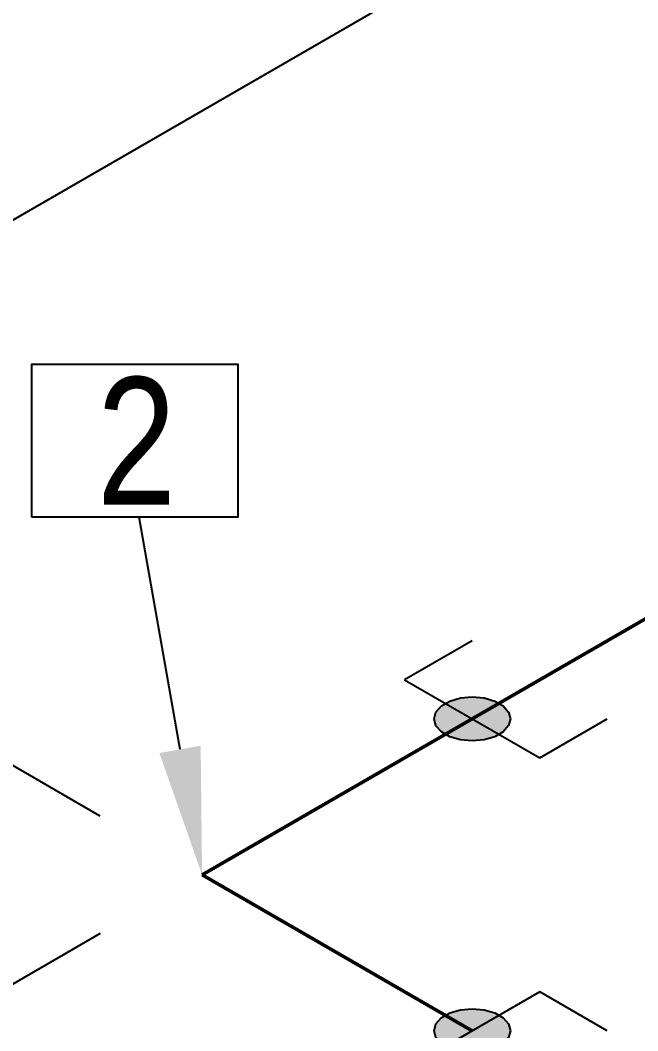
# Model space of a CAD drawing. Header units: millimetres. Extents: x 0 to 594, y 0 to 420.
# Drawn here: x 253.77 to 265.9, y 208.8 to 228.64 of the extents above; entities that cross this region are included whole.
import ezdxf
from ezdxf import colors
from ezdxf.entities.mleader import LeaderData, LeaderLine
from ezdxf.enums import TextEntityAlignment as Align
from ezdxf.math import Vec2, Vec3

# ---------------------------------------------------------------- set-up
doc = ezdxf.new("R2010")
doc.units = ezdxf.units.MM
doc.header["$LTSCALE"] = 0.25
for name, color, linetype in [('용접', 1, 'Continuous'), ('주석', 7, 'Continuous'), ('치수', 1, 'Continuous')]:
    doc.layers.add(name, color=color, linetype=linetype)
doc.layers.add('파이프 작은 보어', color=30, linetype='Continuous', lineweight=50)
doc.styles.add('AdskIsoAnnotation', font='arial.ttf', dxfattribs={"width": 0.8, "height": 1})
doc.styles.add('AdskIsoMetric', font='arial.ttf', dxfattribs={"width": 0.8, "height": 2.5})
doc.styles.add('AdskIsoMetric-30', font='arial.ttf', dxfattribs={"width": 0.8, "height": 2.5})
doc.styles.add('AdskIsoMetric30', font='arial.ttf', dxfattribs={"width": 0.8, "oblique": 30, "height": 2.5})
doc.styles.get("Standard").update_dxf_attribs({"font": 'arial.ttf'})
doc.dimstyles.new('AdskIsoMetric', dxfattribs={"dimtxt": 2.5, "dimasz": 2.5, "dimexe": 1, "dimexo": 2, "dimgap": 0.8, "dimtad": 1, "dimdec": 0, "dimrnd": 1, "dimzin": 0, "dimdsep": 46, "dimtxsty": 'AdskIsoMetric', "dimcen": 0, "dimclrt": 7, "dimadec": 0, "dimazin": 0, "dimtfac": 1, "dimtdec": 0, "dimtmove": 1, "dimatfit": 3, "dimfxl": 0, "dimfrac": 2, "dimtolj": 1, "dimtzin": 0, "dimarcsym": 0})

# ---------------------------------------------------------------- blocks, each defined once
blk = doc.blocks.new('*D63')
at = {"layer": 'Defpoints', "color": 0}
for p in [(257.345, 211.866), (285.408, 195.664), (272.418, 188.164)]:
    blk.add_point(p, dxfattribs=at)
at = {"layer": '치수', "color": 0, "lineweight": -2}
for p, q in [((255.345, 210.712), (243.355, 203.789)), ((246.52, 203.116), (270.253, 189.414)), ((283.408, 194.509), (271.418, 187.587))]:
    blk.add_line(p, q, dxfattribs=at)
at = {"layer": '치수', "color": 0}
for points in [[(246.728, 203.477), (246.311, 202.756), (244.355, 204.366)], [(270.461, 189.775), (270.044, 189.053), (272.418, 188.164)]]:
    blk.add_solid(points, dxfattribs=at)
at = {"layer": '치수', "color": 7, "insert": (260.873, 197.447), "char_height": 2.5, "attachment_point": 5, "rotation": 330, "style": 'AdskIsoMetric30'}
blk.add_mtext('\\A1;2789', dxfattribs=at)
blk = doc.blocks.new('*D64')
at = {"layer": 'Defpoints', "color": 0}
for p in [(301.073, 237.113), (244.355, 219.366), (257.345, 211.866)]:
    blk.add_point(p, dxfattribs=at)
at = {"layer": '치수', "color": 0, "lineweight": -2}
for p, q in [((285.918, 243.363), (246.52, 220.616)), ((255.345, 213.021), (243.355, 219.944))]:
    blk.add_line(p, q, dxfattribs=at)
at = {"layer": '치수', "color": 0}
for points in [[(285.71, 243.724), (286.126, 243.002), (288.083, 244.613)], [(246.311, 220.977), (246.728, 220.256), (244.355, 219.366)]]:
    blk.add_solid(points, dxfattribs=at)
at = {"layer": '치수', "color": 7, "insert": (263.974, 233.286), "char_height": 2.5, "attachment_point": 5, "rotation": 30, "style": 'AdskIsoMetric-30'}
blk.add_mtext('\\A1;12221', dxfattribs=at)
blk = doc.blocks.new('엘보우-5-Iso2DSkew90')
at = {"color": 0, "linetype": 'ByBlock', "lineweight": -2, "extrusion": (0, 0.816497, 0.57735)}
for p, q in [((5.303, 3.062), (0, 0)), ((0, 0), (5.303, -3.062)), ((0, 0), (0, 0))]:
    blk.add_line(p, q, dxfattribs=at)
blk = doc.blocks.new('SocketWeld-2-IsoLeft')
blk.add_hatch(color=256).paths.add_polyline_path([(0.0405, 0.017), (0.0406, 0.0168), (0.0407, 0.0166), (0.0409, 0.0165), (0.041, 0.0163), (0.0412, 0.0161), (0.0413, 0.016), (0.0415, 0.0158), (0.0416, 0.0157), (0.0418, 0.0155), (0.0419, 0.0153), (0.042, 0.0152), (0.0422, 0.015), (0.0423, 0.0148), (0.0425, 0.0147), (0.0426, 0.0145), (0.0428, 0.0143), (0.0429, 0.0142), (0.0431, 0.014), (0.0432, 0.0138), (0.0433, 0.0137), (0.0435, 0.0135), (0.0436, 0.0134), (0.0438, 0.0132), (0.0439, 0.013), (0.0441, 0.0129), (0.0442, 0.0127), (0.0444, 0.0125), (0.0445, 0.0124), (0.0447, 0.0122), (0.0448, 0.012), (0.0449, 0.0119), (0.0451, 0.0117), (0.0452, 0.0115), (0.0454, 0.0114), (0.0455, 0.0112), (0.0457, 0.0111), (0.0458, 0.0109), (0.046, 0.0107), (0.0461, 0.0106), (0.0462, 0.0104), (0.0464, 0.0102), (0.0465, 0.0101), (0.0467, 0.0099), (0.0468, 0.0097), (0.047, 0.0096), (0.0471, 0.0094), (0.0473, 0.0092), (0.0474, 0.0091), (0.0476, 0.0089), (0.0476, 0.0089), (0.0476, 0.0087), (0.0477, 0.0086), (0.0477, 0.0084), (0.0478, 0.0082), (0.0478, 0.008), (0.0479, 0.0078), (0.0479, 0.0076), (0.048, 0.0075), (0.048, 0.0073), (0.0481, 0.0071), (0.0481, 0.0069), (0.0482, 0.0067), (0.0482, 0.0066), (0.0483, 0.0064), (0.0483, 0.0062), (0.0484, 0.006), (0.0484, 0.0058), (0.0485, 0.0056), (0.0485, 0.0055), (0.0486, 0.0053), (0.0486, 0.0051), (0.0487, 0.0049), (0.0487, 0.0047), (0.0488, 0.0046), (0.0488, 0.0044), (0.0489, 0.0042), (0.0489, 0.004), (0.049, 0.0038), (0.049, 0.0036), (0.0491, 0.0035), (0.0491, 0.0033), (0.0492, 0.0031), (0.0492, 0.0029), (0.0493, 0.0027), (0.0493, 0.0025), (0.0494, 0.0024), (0.0494, 0.0022), (0.0495, 0.002), (0.0495, 0.0018), (0.0496, 0.0016), (0.0496, 0.0015), (0.0497, 0.0013), (0.0497, 0.0011), (0.0498, 0.0009), (0.0498, 0.0007), (0.0499, 0.0005), (0.0499, 0.0004), (0.05, 0.0002), (0.05, 0), (0.05, 0), (0.05, -0.0002), (0.0499, -0.0004), (0.0499, -0.0005), (0.0498, -0.0007), (0.0498, -0.0009), (0.0497, -0.0011), (0.0497, -0.0013), (0.0496, -0.0015), (0.0496, -0.0016), (0.0495, -0.0018), (0.0495, -0.002), (0.0494, -0.0022), (0.0494, -0.0024), (0.0493, -0.0025), (0.0493, -0.0027), (0.0492, -0.0029), (0.0492, -0.0031), (0.0491, -0.0033), (0.0491, -0.0035), (0.049, -0.0036), (0.049, -0.0038), (0.0489, -0.004), (0.0489, -0.0042), (0.0488, -0.0044), (0.0488, -0.0046), (0.0487, -0.0047), (0.0487, -0.0049), (0.0486, -0.0051), (0.0486, -0.0053), (0.0485, -0.0055), (0.0485, -0.0056), (0.0484, -0.0058), (0.0484, -0.006), (0.0483, -0.0062), (0.0483, -0.0064), (0.0482, -0.0066), (0.0482, -0.0067), (0.0481, -0.0069), (0.0481, -0.0071), (0.048, -0.0073), (0.048, -0.0075), (0.0479, -0.0076), (0.0479, -0.0078), (0.0478, -0.008), (0.0478, -0.0082), (0.0477, -0.0084), (0.0477, -0.0086), (0.0476, -0.0087), (0.0476, -0.0089), (0.0476, -0.0089), (0.0474, -0.0091), (0.0473, -0.0092), (0.0471, -0.0094), (0.047, -0.0096), (0.0468, -0.0097), (0.0467, -0.0099), (0.0465, -0.0101), (0.0464, -0.0102), (0.0462, -0.0104), (0.0461, -0.0106), (0.046, -0.0107), (0.0458, -0.0109), (0.0457, -0.0111), (0.0455, -0.0112), (0.0454, -0.0114), (0.0452, -0.0115), (0.0451, -0.0117), (0.0449, -0.0119), (0.0448, -0.012), (0.0447, -0.0122), (0.0445, -0.0124), (0.0444, -0.0125), (0.0442, -0.0127), (0.0441, -0.0129), (0.0439, -0.013), (0.0438, -0.0132), (0.0436, -0.0134), (0.0435, -0.0135), (0.0433, -0.0137), (0.0432, -0.0138), (0.0431, -0.014), (0.0429, -0.0142), (0.0428, -0.0143), (0.0426, -0.0145), (0.0425, -0.0147), (0.0423, -0.0148), (0.0422, -0.015), (0.042, -0.0152), (0.0419, -0.0153), (0.0418, -0.0155), (0.0416, -0.0157), (0.0415, -0.0158), (0.0413, -0.016), (0.0412, -0.0161), (0.041, -0.0163), (0.0409, -0.0165), (0.0407, -0.0166), (0.0406, -0.0168), (0.0405, -0.017), (0.0405, -0.017), (0.0402, -0.0171), (0.04, -0.0172), (0.0398, -0.0174), (0.0395, -0.0175), (0.0393, -0.0176), (0.0391, -0.0177), (0.0389, -0.0179), (0.0386, -0.018), (0.0384, -0.0181), (0.0382, -0.0183), (0.038, -0.0184), (0.0377, -0.0185), (0.0375, -0.0187), (0.0373, -0.0188), (0.0371, -0.0189), (0.0368, -0.0191), (0.0366, -0.0192), (0.0364, -0.0193), (0.0362, -0.0194), (0.0359, -0.0196), (0.0357, -0.0197), (0.0355, -0.0198), (0.0353, -0.02), (0.035, -0.0201), (0.0348, -0.0202), (0.0346, -0.0204), (0.0344, -0.0205), (0.0341, -0.0206), (0.0339, -0.0207), (0.0337, -0.0209), (0.0335, -0.021), (0.0332, -0.0211), (0.033, -0.0213), (0.0328, -0.0214), (0.0325, -0.0215), (0.0323, -0.0217), (0.0321, -0.0218), (0.0319, -0.0219), (0.0316, -0.0221), (0.0314, -0.0222), (0.0312, -0.0223), (0.031, -0.0224), (0.0307, -0.0226), (0.0305, -0.0227), (0.0303, -0.0228), (0.0301, -0.023), (0.0298, -0.0231), (0.0296, -0.0232), (0.0294, -0.0234), (0.0294, -0.0234), (0.0291, -0.0234), (0.0288, -0.0235), (0.0285, -0.0236), (0.0283, -0.0237), (0.028, -0.0238), (0.0277, -0.0239), (0.0274, -0.0239), (0.0271, -0.024), (0.0268, -0.0241), (0.0265, -0.0242), (0.0263, -0.0243), (0.026, -0.0244), (0.0257, -0.0244), (0.0254, -0.0245), (0.0251, -0.0246), (0.0248, -0.0247), (0.0246, -0.0248), (0.0243, -0.0249), (0.024, -0.0249), (0.0237, -0.025), (0.0234, -0.0251), (0.0231, -0.0252), (0.0228, -0.0253), (0.0226, -0.0254), (0.0223, -0.0254), (0.022, -0.0255), (0.0217, -0.0256), (0.0214, -0.0257), (0.0211, -0.0258), (0.0209, -0.0259), (0.0206, -0.0259), (0.0203, -0.026), (0.02, -0.0261), (0.0197, -0.0262), (0.0194, -0.0263), (0.0191, -0.0264), (0.0189, -0.0265), (0.0186, -0.0265), (0.0183, -0.0266), (0.018, -0.0267), (0.0177, -0.0268), (0.0174, -0.0269), (0.0172, -0.027), (0.0169, -0.027), (0.0166, -0.0271), (0.0163, -0.0272), (0.016, -0.0273), (0.0157, -0.0274), (0.0155, -0.0275), (0.0155, -0.0275), (0.0151, -0.0275), (0.0148, -0.0275), (0.0145, -0.0275), (0.0142, -0.0276), (0.0139, -0.0276), (0.0136, -0.0276), (0.0132, -0.0277), (0.0129, -0.0277), (0.0126, -0.0277), (0.0123, -0.0277), (0.012, -0.0278), (0.0117, -0.0278), (0.0114, -0.0278), (0.011, -0.0279), (0.0107, -0.0279), (0.0104, -0.0279), (0.0101, -0.0279), (0.0098, -0.028), (0.0095, -0.028), (0.0091, -0.028), (0.0088, -0.0281), (0.0085, -0.0281), (0.0082, -0.0281), (0.0079, -0.0281), (0.0076, -0.0282), (0.0073, -0.0282), (0.0069, -0.0282), (0.0066, -0.0283), (0.0063, -0.0283), (0.006, -0.0283), (0.0057, -0.0283), (0.0054, -0.0284), (0.005, -0.0284), (0.0047, -0.0284), (0.0044, -0.0285), (0.0041, -0.0285), (0.0038, -0.0285), (0.0035, -0.0286), (0.0032, -0.0286), (0.0028, -0.0286), (0.0025, -0.0286), (0.0022, -0.0287), (0.0019, -0.0287), (0.0016, -0.0287), (0.0013, -0.0288), (0.0009, -0.0288), (0.0006, -0.0288), (0.0003, -0.0288), (0, -0.0289), (0, -0.0289), (-0.0003, -0.0288), (-0.0006, -0.0288), (-0.0009, -0.0288), (-0.0013, -0.0288), (-0.0016, -0.0287), (-0.0019, -0.0287), (-0.0022, -0.0287), (-0.0025, -0.0286), (-0.0028, -0.0286), (-0.0032, -0.0286), (-0.0035, -0.0286), (-0.0038, -0.0285), (-0.0041, -0.0285), (-0.0044, -0.0285), (-0.0047, -0.0284), (-0.005, -0.0284), (-0.0054, -0.0284), (-0.0057, -0.0283), (-0.006, -0.0283), (-0.0063, -0.0283), (-0.0066, -0.0283), (-0.0069, -0.0282), (-0.0073, -0.0282), (-0.0076, -0.0282), (-0.0079, -0.0281), (-0.0082, -0.0281), (-0.0085, -0.0281), (-0.0088, -0.0281), (-0.0091, -0.028), (-0.0095, -0.028), (-0.0098, -0.028), (-0.0101, -0.0279), (-0.0104, -0.0279), (-0.0107, -0.0279), (-0.011, -0.0279), (-0.0114, -0.0278), (-0.0117, -0.0278), (-0.012, -0.0278), (-0.0123, -0.0277), (-0.0126, -0.0277), (-0.0129, -0.0277), (-0.0132, -0.0277), (-0.0136, -0.0276), (-0.0139, -0.0276), (-0.0142, -0.0276), (-0.0145, -0.0275), (-0.0148, -0.0275), (-0.0151, -0.0275), (-0.0155, -0.0275), (-0.0155, -0.0275), (-0.0157, -0.0274), (-0.016, -0.0273), (-0.0163, -0.0272), (-0.0166, -0.0271), (-0.0169, -0.027), (-0.0172, -0.027), (-0.0174, -0.0269), (-0.0177, -0.0268), (-0.018, -0.0267), (-0.0183, -0.0266), (-0.0186, -0.0265), (-0.0189, -0.0265), (-0.0191, -0.0264), (-0.0194, -0.0263), (-0.0197, -0.0262), (-0.02, -0.0261), (-0.0203, -0.026), (-0.0206, -0.0259), (-0.0209, -0.0259), (-0.0211, -0.0258), (-0.0214, -0.0257), (-0.0217, -0.0256), (-0.022, -0.0255), (-0.0223, -0.0254), (-0.0226, -0.0254), (-0.0228, -0.0253), (-0.0231, -0.0252), (-0.0234, -0.0251), (-0.0237, -0.025), (-0.024, -0.0249), (-0.0243, -0.0249), (-0.0246, -0.0248), (-0.0248, -0.0247), (-0.0251, -0.0246), (-0.0254, -0.0245), (-0.0257, -0.0244), (-0.026, -0.0244), (-0.0263, -0.0243), (-0.0265, -0.0242), (-0.0268, -0.0241), (-0.0271, -0.024), (-0.0274, -0.0239), (-0.0277, -0.0239), (-0.028, -0.0238), (-0.0283, -0.0237), (-0.0285, -0.0236), (-0.0288, -0.0235), (-0.0291, -0.0234), (-0.0294, -0.0234), (-0.0294, -0.0234), (-0.0296, -0.0232), (-0.0298, -0.0231), (-0.0301, -0.023), (-0.0303, -0.0228), (-0.0305, -0.0227), (-0.0307, -0.0226), (-0.031, -0.0224), (-0.0312, -0.0223), (-0.0314, -0.0222), (-0.0316, -0.0221), (-0.0319, -0.0219), (-0.0321, -0.0218), (-0.0323, -0.0217), (-0.0325, -0.0215), (-0.0328, -0.0214), (-0.033, -0.0213), (-0.0332, -0.0211), (-0.0335, -0.021), (-0.0337, -0.0209), (-0.0339, -0.0207), (-0.0341, -0.0206), (-0.0344, -0.0205), (-0.0346, -0.0204), (-0.0348, -0.0202), (-0.035, -0.0201), (-0.0353, -0.02), (-0.0355, -0.0198), (-0.0357, -0.0197), (-0.0359, -0.0196), (-0.0362, -0.0194), (-0.0364, -0.0193), (-0.0366, -0.0192), (-0.0368, -0.0191), (-0.0371, -0.0189), (-0.0373, -0.0188), (-0.0375, -0.0187), (-0.0377, -0.0185), (-0.038, -0.0184), (-0.0382, -0.0183), (-0.0384, -0.0181), (-0.0386, -0.018), (-0.0389, -0.0179), (-0.0391, -0.0177), (-0.0393, -0.0176), (-0.0395, -0.0175), (-0.0398, -0.0174), (-0.04, -0.0172), (-0.0402, -0.0171), (-0.0405, -0.017), (-0.0405, -0.017), (-0.0406, -0.0168), (-0.0407, -0.0166), (-0.0409, -0.0165), (-0.041, -0.0163), (-0.0412, -0.0161), (-0.0413, -0.016), (-0.0415, -0.0158), (-0.0416, -0.0157), (-0.0418, -0.0155), (-0.0419, -0.0153), (-0.042, -0.0152), (-0.0422, -0.015), (-0.0423, -0.0148), (-0.0425, -0.0147), (-0.0426, -0.0145), (-0.0428, -0.0143), (-0.0429, -0.0142), (-0.0431, -0.014), (-0.0432, -0.0138), (-0.0433, -0.0137), (-0.0435, -0.0135), (-0.0436, -0.0134), (-0.0438, -0.0132), (-0.0439, -0.013), (-0.0441, -0.0129), (-0.0442, -0.0127), (-0.0444, -0.0125), (-0.0445, -0.0124), (-0.0447, -0.0122), (-0.0448, -0.012), (-0.0449, -0.0119), (-0.0451, -0.0117), (-0.0452, -0.0115), (-0.0454, -0.0114), (-0.0455, -0.0112), (-0.0457, -0.0111), (-0.0458, -0.0109), (-0.046, -0.0107), (-0.0461, -0.0106), (-0.0462, -0.0104), (-0.0464, -0.0102), (-0.0465, -0.0101), (-0.0467, -0.0099), (-0.0468, -0.0097), (-0.047, -0.0096), (-0.0471, -0.0094), (-0.0473, -0.0092), (-0.0474, -0.0091), (-0.0476, -0.0089), (-0.0476, -0.0089), (-0.0476, -0.0087), (-0.0477, -0.0086), (-0.0477, -0.0084), (-0.0478, -0.0082), (-0.0478, -0.008), (-0.0479, -0.0078), (-0.0479, -0.0076), (-0.048, -0.0075), (-0.048, -0.0073), (-0.0481, -0.0071), (-0.0481, -0.0069), (-0.0482, -0.0067), (-0.0482, -0.0066), (-0.0483, -0.0064), (-0.0483, -0.0062), (-0.0484, -0.006), (-0.0484, -0.0058), (-0.0485, -0.0056), (-0.0485, -0.0055), (-0.0486, -0.0053), (-0.0486, -0.0051), (-0.0487, -0.0049), (-0.0487, -0.0047), (-0.0488, -0.0046), (-0.0488, -0.0044), (-0.0489, -0.0042), (-0.0489, -0.004), (-0.049, -0.0038), (-0.049, -0.0036), (-0.0491, -0.0035), (-0.0491, -0.0033), (-0.0492, -0.0031), (-0.0492, -0.0029), (-0.0493, -0.0027), (-0.0493, -0.0025), (-0.0494, -0.0024), (-0.0494, -0.0022), (-0.0495, -0.002), (-0.0495, -0.0018), (-0.0496, -0.0016), (-0.0496, -0.0015), (-0.0497, -0.0013), (-0.0497, -0.0011), (-0.0498, -0.0009), (-0.0498, -0.0007), (-0.0499, -0.0005), (-0.0499, -0.0004), (-0.05, -0.0002), (-0.05, 0), (-0.05, 0), (-0.05, 0.0002), (-0.0499, 0.0004), (-0.0499, 0.0005), (-0.0498, 0.0007), (-0.0498, 0.0009), (-0.0497, 0.0011), (-0.0497, 0.0013), (-0.0496, 0.0015), (-0.0496, 0.0016), (-0.0495, 0.0018), (-0.0495, 0.002), (-0.0494, 0.0022), (-0.0494, 0.0024), (-0.0493, 0.0025), (-0.0493, 0.0027), (-0.0492, 0.0029), (-0.0492, 0.0031), (-0.0491, 0.0033), (-0.0491, 0.0035), (-0.049, 0.0036), (-0.049, 0.0038), (-0.0489, 0.004), (-0.0489, 0.0042), (-0.0488, 0.0044), (-0.0488, 0.0046), (-0.0487, 0.0047), (-0.0487, 0.0049), (-0.0486, 0.0051), (-0.0486, 0.0053), (-0.0485, 0.0055), (-0.0485, 0.0056), (-0.0484, 0.0058), (-0.0484, 0.006), (-0.0483, 0.0062), (-0.0483, 0.0064), (-0.0482, 0.0066), (-0.0482, 0.0067), (-0.0481, 0.0069), (-0.0481, 0.0071), (-0.048, 0.0073), (-0.048, 0.0075), (-0.0479, 0.0076), (-0.0479, 0.0078), (-0.0478, 0.008), (-0.0478, 0.0082), (-0.0477, 0.0084), (-0.0477, 0.0086), (-0.0476, 0.0087), (-0.0476, 0.0089), (-0.0476, 0.0089), (-0.0474, 0.0091), (-0.0473, 0.0092), (-0.0471, 0.0094), (-0.047, 0.0096), (-0.0468, 0.0097), (-0.0467, 0.0099), (-0.0465, 0.0101), (-0.0464, 0.0102), (-0.0462, 0.0104), (-0.0461, 0.0106), (-0.046, 0.0107), (-0.0458, 0.0109), (-0.0457, 0.0111), (-0.0455, 0.0112), (-0.0454, 0.0114), (-0.0452, 0.0115), (-0.0451, 0.0117), (-0.0449, 0.0119), (-0.0448, 0.012), (-0.0447, 0.0122), (-0.0445, 0.0124), (-0.0444, 0.0125), (-0.0442, 0.0127), (-0.0441, 0.0129), (-0.0439, 0.013), (-0.0438, 0.0132), (-0.0436, 0.0134), (-0.0435, 0.0135), (-0.0433, 0.0137), (-0.0432, 0.0138), (-0.0431, 0.014), (-0.0429, 0.0142), (-0.0428, 0.0143), (-0.0426, 0.0145), (-0.0425, 0.0147), (-0.0423, 0.0148), (-0.0422, 0.015), (-0.042, 0.0152), (-0.0419, 0.0153), (-0.0418, 0.0155), (-0.0416, 0.0157), (-0.0415, 0.0158), (-0.0413, 0.016), (-0.0412, 0.0161), (-0.041, 0.0163), (-0.0409, 0.0165), (-0.0407, 0.0166), (-0.0406, 0.0168), (-0.0405, 0.017), (-0.0405, 0.017), (-0.0402, 0.0171), (-0.04, 0.0172), (-0.0398, 0.0174), (-0.0395, 0.0175), (-0.0393, 0.0176), (-0.0391, 0.0177), (-0.0389, 0.0179), (-0.0386, 0.018), (-0.0384, 0.0181), (-0.0382, 0.0183), (-0.038, 0.0184), (-0.0377, 0.0185), (-0.0375, 0.0187), (-0.0373, 0.0188), (-0.0371, 0.0189), (-0.0368, 0.0191), (-0.0366, 0.0192), (-0.0364, 0.0193), (-0.0362, 0.0194), (-0.0359, 0.0196), (-0.0357, 0.0197), (-0.0355, 0.0198), (-0.0353, 0.02), (-0.035, 0.0201), (-0.0348, 0.0202), (-0.0346, 0.0204), (-0.0344, 0.0205), (-0.0341, 0.0206), (-0.0339, 0.0207), (-0.0337, 0.0209), (-0.0335, 0.021), (-0.0332, 0.0211), (-0.033, 0.0213), (-0.0328, 0.0214), (-0.0325, 0.0215), (-0.0323, 0.0217), (-0.0321, 0.0218), (-0.0319, 0.0219), (-0.0316, 0.0221), (-0.0314, 0.0222), (-0.0312, 0.0223), (-0.031, 0.0224), (-0.0307, 0.0226), (-0.0305, 0.0227), (-0.0303, 0.0228), (-0.0301, 0.023), (-0.0298, 0.0231), (-0.0296, 0.0232), (-0.0294, 0.0234), (-0.0294, 0.0234), (-0.0291, 0.0234), (-0.0288, 0.0235), (-0.0285, 0.0236), (-0.0283, 0.0237), (-0.028, 0.0238), (-0.0277, 0.0239), (-0.0274, 0.0239), (-0.0271, 0.024), (-0.0268, 0.0241), (-0.0265, 0.0242), (-0.0263, 0.0243), (-0.026, 0.0244), (-0.0257, 0.0244), (-0.0254, 0.0245), (-0.0251, 0.0246), (-0.0248, 0.0247), (-0.0246, 0.0248), (-0.0243, 0.0249), (-0.024, 0.0249), (-0.0237, 0.025), (-0.0234, 0.0251), (-0.0231, 0.0252), (-0.0228, 0.0253), (-0.0226, 0.0254), (-0.0223, 0.0254), (-0.022, 0.0255), (-0.0217, 0.0256), (-0.0214, 0.0257), (-0.0211, 0.0258), (-0.0209, 0.0259), (-0.0206, 0.0259), (-0.0203, 0.026), (-0.02, 0.0261), (-0.0197, 0.0262), (-0.0194, 0.0263), (-0.0191, 0.0264), (-0.0189, 0.0265), (-0.0186, 0.0265), (-0.0183, 0.0266), (-0.018, 0.0267), (-0.0177, 0.0268), (-0.0174, 0.0269), (-0.0172, 0.027), (-0.0169, 0.027), (-0.0166, 0.0271), (-0.0163, 0.0272), (-0.016, 0.0273), (-0.0157, 0.0274), (-0.0155, 0.0275), (-0.0155, 0.0275), (-0.0151, 0.0275), (-0.0148, 0.0275), (-0.0145, 0.0275), (-0.0142, 0.0276), (-0.0139, 0.0276), (-0.0136, 0.0276), (-0.0132, 0.0277), (-0.0129, 0.0277), (-0.0126, 0.0277), (-0.0123, 0.0277), (-0.012, 0.0278), (-0.0117, 0.0278), (-0.0114, 0.0278), (-0.011, 0.0279), (-0.0107, 0.0279), (-0.0104, 0.0279), (-0.0101, 0.0279), (-0.0098, 0.028), (-0.0095, 0.028), (-0.0091, 0.028), (-0.0088, 0.0281), (-0.0085, 0.0281), (-0.0082, 0.0281), (-0.0079, 0.0281), (-0.0076, 0.0282), (-0.0073, 0.0282), (-0.0069, 0.0282), (-0.0066, 0.0283), (-0.0063, 0.0283), (-0.006, 0.0283), (-0.0057, 0.0283), (-0.0054, 0.0284), (-0.005, 0.0284), (-0.0047, 0.0284), (-0.0044, 0.0285), (-0.0041, 0.0285), (-0.0038, 0.0285), (-0.0035, 0.0286), (-0.0032, 0.0286), (-0.0028, 0.0286), (-0.0025, 0.0286), (-0.0022, 0.0287), (-0.0019, 0.0287), (-0.0016, 0.0287), (-0.0013, 0.0288), (-0.0009, 0.0288), (-0.0006, 0.0288), (-0.0003, 0.0288), (0, 0.0289), (0, 0.0289), (0.0003, 0.0288), (0.0006, 0.0288), (0.0009, 0.0288), (0.0013, 0.0288), (0.0016, 0.0287), (0.0019, 0.0287), (0.0022, 0.0287), (0.0025, 0.0286), (0.0028, 0.0286), (0.0032, 0.0286), (0.0035, 0.0286), (0.0038, 0.0285), (0.0041, 0.0285), (0.0044, 0.0285), (0.0047, 0.0284), (0.005, 0.0284), (0.0054, 0.0284), (0.0057, 0.0283), (0.006, 0.0283), (0.0063, 0.0283), (0.0066, 0.0283), (0.0069, 0.0282), (0.0073, 0.0282), (0.0076, 0.0282), (0.0079, 0.0281), (0.0082, 0.0281), (0.0085, 0.0281), (0.0088, 0.0281), (0.0091, 0.028), (0.0095, 0.028), (0.0098, 0.028), (0.0101, 0.0279), (0.0104, 0.0279), (0.0107, 0.0279), (0.011, 0.0279), (0.0114, 0.0278), (0.0117, 0.0278), (0.012, 0.0278), (0.0123, 0.0277), (0.0126, 0.0277), (0.0129, 0.0277), (0.0132, 0.0277), (0.0136, 0.0276), (0.0139, 0.0276), (0.0142, 0.0276), (0.0145, 0.0275), (0.0148, 0.0275), (0.0151, 0.0275), (0.0155, 0.0275), (0.0155, 0.0275), (0.0157, 0.0274), (0.016, 0.0273), (0.0163, 0.0272), (0.0166, 0.0271), (0.0169, 0.027), (0.0172, 0.027), (0.0174, 0.0269), (0.0177, 0.0268), (0.018, 0.0267), (0.0183, 0.0266), (0.0186, 0.0265), (0.0189, 0.0265), (0.0191, 0.0264), (0.0194, 0.0263), (0.0197, 0.0262), (0.02, 0.0261), (0.0203, 0.026), (0.0206, 0.0259), (0.0209, 0.0259), (0.0211, 0.0258), (0.0214, 0.0257), (0.0217, 0.0256), (0.022, 0.0255), (0.0223, 0.0254), (0.0226, 0.0254), (0.0228, 0.0253), (0.0231, 0.0252), (0.0234, 0.0251), (0.0237, 0.025), (0.024, 0.0249), (0.0243, 0.0249), (0.0246, 0.0248), (0.0248, 0.0247), (0.0251, 0.0246), (0.0254, 0.0245), (0.0257, 0.0244), (0.026, 0.0244), (0.0263, 0.0243), (0.0265, 0.0242), (0.0268, 0.0241), (0.0271, 0.024), (0.0274, 0.0239), (0.0277, 0.0239), (0.028, 0.0238), (0.0283, 0.0237), (0.0285, 0.0236), (0.0288, 0.0235), (0.0291, 0.0234), (0.0294, 0.0234), (0.0294, 0.0234), (0.0296, 0.0232), (0.0298, 0.0231), (0.0301, 0.023), (0.0303, 0.0228), (0.0305, 0.0227), (0.0307, 0.0226), (0.031, 0.0224), (0.0312, 0.0223), (0.0314, 0.0222), (0.0316, 0.0221), (0.0319, 0.0219), (0.0321, 0.0218), (0.0323, 0.0217), (0.0325, 0.0215), (0.0328, 0.0214), (0.033, 0.0213), (0.0332, 0.0211), (0.0335, 0.021), (0.0337, 0.0209), (0.0339, 0.0207), (0.0341, 0.0206), (0.0344, 0.0205), (0.0346, 0.0204), (0.0348, 0.0202), (0.035, 0.0201), (0.0353, 0.02), (0.0355, 0.0198), (0.0357, 0.0197), (0.0359, 0.0196), (0.0362, 0.0194), (0.0364, 0.0193), (0.0366, 0.0192), (0.0368, 0.0191), (0.0371, 0.0189), (0.0373, 0.0188), (0.0375, 0.0187), (0.0377, 0.0185), (0.038, 0.0184), (0.0382, 0.0183), (0.0384, 0.0181), (0.0386, 0.018), (0.0389, 0.0179), (0.0391, 0.0177), (0.0393, 0.0176), (0.0395, 0.0175), (0.0398, 0.0174), (0.04, 0.0172), (0.0402, 0.0171)], flags=0)
at = {"color": 0, "linetype": 'ByBlock', "lineweight": -2, "extrusion": (0, -0.816497, -0.57735)}
for p, q in [((0.0884, 0.051), (0, 0.1021)), ((-0.0884, -0.051), (0.0884, 0.051)), ((-0.0294, 0.0234), (-0.0155, 0.0275)), ((-0.0155, 0.0275), (0, 0.0289)), ((0, 0.0289), (0.0155, 0.0275)), ((0.0155, 0.0275), (0.0294, 0.0234)), ((-0.0476, 0.0089), (-0.0405, 0.017)), ((-0.0405, 0.017), (-0.0294, 0.0234)), ((0.0294, 0.0234), (0.0405, 0.017)), ((0.0405, 0.017), (0.0476, 0.0089)), ((-0.1768, 0), (-0.0884, -0.051)), ((-0.05, 0), (-0.0476, 0.0089)), ((-0.0476, -0.0089), (-0.05, 0)), ((0.0476, 0.0089), (0.05, 0)), ((-0.0405, -0.017), (-0.0476, -0.0089)), ((0.0476, -0.0089), (0.0405, -0.017)), ((0.05, 0), (0.0476, -0.0089)), ((-0.0294, -0.0234), (-0.0405, -0.017)), ((-0.0155, -0.0275), (-0.0294, -0.0234)), ((0.0294, -0.0234), (0.0155, -0.0275)), ((0.0405, -0.017), (0.0294, -0.0234)), ((0, -0.0289), (-0.0155, -0.0275)), ((0.0155, -0.0275), (0, -0.0289))]:
    blk.add_line(p, q, dxfattribs=at)
blk = doc.blocks.new('SocketWeld-1-IsoRight')
blk.add_hatch(color=256).paths.add_polyline_path([(0.0055, 0.0371), (0.0057, 0.0369), (0.006, 0.0367), (0.0062, 0.0365), (0.0064, 0.0363), (0.0066, 0.0361), (0.0068, 0.0359), (0.007, 0.0357), (0.0072, 0.0355), (0.0075, 0.0353), (0.0077, 0.0351), (0.0079, 0.0349), (0.0081, 0.0347), (0.0083, 0.0345), (0.0085, 0.0343), (0.0088, 0.0341), (0.009, 0.0339), (0.0092, 0.0337), (0.0094, 0.0334), (0.0096, 0.0332), (0.0098, 0.033), (0.01, 0.0328), (0.0103, 0.0326), (0.0105, 0.0324), (0.0107, 0.0322), (0.0109, 0.032), (0.0111, 0.0318), (0.0113, 0.0316), (0.0115, 0.0314), (0.0118, 0.0312), (0.012, 0.031), (0.0122, 0.0308), (0.0124, 0.0306), (0.0126, 0.0304), (0.0128, 0.0302), (0.013, 0.03), (0.0133, 0.0298), (0.0135, 0.0296), (0.0137, 0.0294), (0.0139, 0.0292), (0.0141, 0.0289), (0.0143, 0.0287), (0.0145, 0.0285), (0.0148, 0.0283), (0.015, 0.0281), (0.0152, 0.0279), (0.0154, 0.0277), (0.0156, 0.0275), (0.0158, 0.0273), (0.0161, 0.0271), (0.0161, 0.0271), (0.0162, 0.0268), (0.0164, 0.0266), (0.0166, 0.0263), (0.0168, 0.0261), (0.017, 0.0258), (0.0171, 0.0256), (0.0173, 0.0253), (0.0175, 0.025), (0.0177, 0.0248), (0.0179, 0.0245), (0.0181, 0.0243), (0.0182, 0.024), (0.0184, 0.0237), (0.0186, 0.0235), (0.0188, 0.0232), (0.019, 0.023), (0.0192, 0.0227), (0.0193, 0.0225), (0.0195, 0.0222), (0.0197, 0.0219), (0.0199, 0.0217), (0.0201, 0.0214), (0.0203, 0.0212), (0.0204, 0.0209), (0.0206, 0.0206), (0.0208, 0.0204), (0.021, 0.0201), (0.0212, 0.0199), (0.0213, 0.0196), (0.0215, 0.0193), (0.0217, 0.0191), (0.0219, 0.0188), (0.0221, 0.0186), (0.0223, 0.0183), (0.0224, 0.0181), (0.0226, 0.0178), (0.0228, 0.0175), (0.023, 0.0173), (0.0232, 0.017), (0.0234, 0.0168), (0.0235, 0.0165), (0.0237, 0.0162), (0.0239, 0.016), (0.0241, 0.0157), (0.0243, 0.0155), (0.0245, 0.0152), (0.0246, 0.015), (0.0248, 0.0147), (0.025, 0.0144), (0.025, 0.0144), (0.0251, 0.0141), (0.0253, 0.0139), (0.0254, 0.0136), (0.0255, 0.0133), (0.0257, 0.013), (0.0258, 0.0127), (0.0259, 0.0124), (0.0261, 0.0121), (0.0262, 0.0118), (0.0263, 0.0116), (0.0265, 0.0113), (0.0266, 0.011), (0.0267, 0.0107), (0.0269, 0.0104), (0.027, 0.0101), (0.0271, 0.0098), (0.0273, 0.0095), (0.0274, 0.0093), (0.0275, 0.009), (0.0277, 0.0087), (0.0278, 0.0084), (0.0279, 0.0081), (0.0281, 0.0078), (0.0282, 0.0075), (0.0283, 0.0072), (0.0284, 0.007), (0.0286, 0.0067), (0.0287, 0.0064), (0.0288, 0.0061), (0.029, 0.0058), (0.0291, 0.0055), (0.0292, 0.0052), (0.0294, 0.0049), (0.0295, 0.0047), (0.0296, 0.0044), (0.0298, 0.0041), (0.0299, 0.0038), (0.03, 0.0035), (0.0302, 0.0032), (0.0303, 0.0029), (0.0304, 0.0026), (0.0306, 0.0024), (0.0307, 0.0021), (0.0308, 0.0018), (0.031, 0.0015), (0.0311, 0.0012), (0.0312, 0.0009), (0.0314, 0.0006), (0.0315, 0.0003), (0.0315, 0.0003), (0.0316, 0.0001), (0.0316, -0.0002), (0.0317, -0.0005), (0.0318, -0.0008), (0.0319, -0.0011), (0.0319, -0.0014), (0.032, -0.0017), (0.0321, -0.002), (0.0321, -0.0022), (0.0322, -0.0025), (0.0323, -0.0028), (0.0323, -0.0031), (0.0324, -0.0034), (0.0325, -0.0037), (0.0325, -0.004), (0.0326, -0.0043), (0.0327, -0.0046), (0.0328, -0.0048), (0.0328, -0.0051), (0.0329, -0.0054), (0.033, -0.0057), (0.033, -0.006), (0.0331, -0.0063), (0.0332, -0.0066), (0.0332, -0.0069), (0.0333, -0.0071), (0.0334, -0.0074), (0.0335, -0.0077), (0.0335, -0.008), (0.0336, -0.0083), (0.0337, -0.0086), (0.0337, -0.0089), (0.0338, -0.0092), (0.0339, -0.0095), (0.0339, -0.0097), (0.034, -0.01), (0.0341, -0.0103), (0.0342, -0.0106), (0.0342, -0.0109), (0.0343, -0.0112), (0.0344, -0.0115), (0.0344, -0.0118), (0.0345, -0.012), (0.0346, -0.0123), (0.0346, -0.0126), (0.0347, -0.0129), (0.0348, -0.0132), (0.0349, -0.0135), (0.0349, -0.0138), (0.0349, -0.0138), (0.0349, -0.014), (0.0349, -0.0143), (0.0349, -0.0146), (0.0349, -0.0148), (0.0349, -0.0151), (0.0349, -0.0153), (0.0349, -0.0156), (0.0349, -0.0159), (0.0349, -0.0161), (0.0349, -0.0164), (0.0349, -0.0166), (0.0349, -0.0169), (0.0349, -0.0172), (0.0349, -0.0174), (0.0349, -0.0177), (0.0349, -0.0179), (0.0349, -0.0182), (0.0349, -0.0185), (0.0349, -0.0187), (0.0349, -0.019), (0.0349, -0.0192), (0.0349, -0.0195), (0.0349, -0.0198), (0.0349, -0.02), (0.0349, -0.0203), (0.0349, -0.0206), (0.0349, -0.0208), (0.0349, -0.0211), (0.0349, -0.0213), (0.0349, -0.0216), (0.0349, -0.0219), (0.0349, -0.0221), (0.0349, -0.0224), (0.0349, -0.0226), (0.0349, -0.0229), (0.0349, -0.0232), (0.0349, -0.0234), (0.0349, -0.0237), (0.0349, -0.0239), (0.0349, -0.0242), (0.0349, -0.0245), (0.0349, -0.0247), (0.0349, -0.025), (0.0349, -0.0252), (0.0349, -0.0255), (0.0349, -0.0258), (0.0349, -0.026), (0.0349, -0.0263), (0.0349, -0.0265), (0.0349, -0.0265), (0.0349, -0.0268), (0.0348, -0.027), (0.0347, -0.0272), (0.0346, -0.0274), (0.0346, -0.0276), (0.0345, -0.0278), (0.0344, -0.028), (0.0344, -0.0282), (0.0343, -0.0284), (0.0342, -0.0286), (0.0342, -0.0288), (0.0341, -0.029), (0.034, -0.0292), (0.0339, -0.0295), (0.0339, -0.0297), (0.0338, -0.0299), (0.0337, -0.0301), (0.0337, -0.0303), (0.0336, -0.0305), (0.0335, -0.0307), (0.0335, -0.0309), (0.0334, -0.0311), (0.0333, -0.0313), (0.0332, -0.0315), (0.0332, -0.0317), (0.0331, -0.0319), (0.033, -0.0322), (0.033, -0.0324), (0.0329, -0.0326), (0.0328, -0.0328), (0.0328, -0.033), (0.0327, -0.0332), (0.0326, -0.0334), (0.0325, -0.0336), (0.0325, -0.0338), (0.0324, -0.034), (0.0323, -0.0342), (0.0323, -0.0344), (0.0322, -0.0346), (0.0321, -0.0349), (0.0321, -0.0351), (0.032, -0.0353), (0.0319, -0.0355), (0.0319, -0.0357), (0.0318, -0.0359), (0.0317, -0.0361), (0.0316, -0.0363), (0.0316, -0.0365), (0.0315, -0.0367), (0.0315, -0.0367), (0.0314, -0.0369), (0.0312, -0.037), (0.0311, -0.0371), (0.031, -0.0373), (0.0308, -0.0374), (0.0307, -0.0375), (0.0306, -0.0377), (0.0304, -0.0378), (0.0303, -0.0379), (0.0302, -0.0381), (0.03, -0.0382), (0.0299, -0.0383), (0.0298, -0.0385), (0.0296, -0.0386), (0.0295, -0.0387), (0.0294, -0.0389), (0.0292, -0.039), (0.0291, -0.0391), (0.029, -0.0393), (0.0288, -0.0394), (0.0287, -0.0395), (0.0286, -0.0397), (0.0284, -0.0398), (0.0283, -0.0399), (0.0282, -0.0401), (0.0281, -0.0402), (0.0279, -0.0403), (0.0278, -0.0405), (0.0277, -0.0406), (0.0275, -0.0408), (0.0274, -0.0409), (0.0273, -0.041), (0.0271, -0.0412), (0.027, -0.0413), (0.0269, -0.0414), (0.0267, -0.0416), (0.0266, -0.0417), (0.0265, -0.0418), (0.0263, -0.042), (0.0262, -0.0421), (0.0261, -0.0422), (0.0259, -0.0424), (0.0258, -0.0425), (0.0257, -0.0426), (0.0255, -0.0428), (0.0254, -0.0429), (0.0253, -0.043), (0.0251, -0.0432), (0.025, -0.0433), (0.025, -0.0433), (0.0248, -0.0433), (0.0246, -0.0434), (0.0245, -0.0434), (0.0243, -0.0435), (0.0241, -0.0435), (0.0239, -0.0436), (0.0237, -0.0436), (0.0235, -0.0437), (0.0234, -0.0437), (0.0232, -0.0438), (0.023, -0.0438), (0.0228, -0.0439), (0.0226, -0.0439), (0.0224, -0.044), (0.0223, -0.044), (0.0221, -0.0441), (0.0219, -0.0441), (0.0217, -0.0442), (0.0215, -0.0442), (0.0213, -0.0443), (0.0212, -0.0443), (0.021, -0.0444), (0.0208, -0.0444), (0.0206, -0.0444), (0.0204, -0.0445), (0.0203, -0.0445), (0.0201, -0.0446), (0.0199, -0.0446), (0.0197, -0.0447), (0.0195, -0.0447), (0.0193, -0.0448), (0.0192, -0.0448), (0.019, -0.0449), (0.0188, -0.0449), (0.0186, -0.045), (0.0184, -0.045), (0.0182, -0.0451), (0.0181, -0.0451), (0.0179, -0.0452), (0.0177, -0.0452), (0.0175, -0.0453), (0.0173, -0.0453), (0.0171, -0.0454), (0.017, -0.0454), (0.0168, -0.0455), (0.0166, -0.0455), (0.0164, -0.0455), (0.0162, -0.0456), (0.0161, -0.0456), (0.0161, -0.0456), (0.0158, -0.0456), (0.0156, -0.0456), (0.0154, -0.0455), (0.0152, -0.0455), (0.015, -0.0454), (0.0148, -0.0454), (0.0145, -0.0453), (0.0143, -0.0453), (0.0141, -0.0453), (0.0139, -0.0452), (0.0137, -0.0452), (0.0135, -0.0451), (0.0133, -0.0451), (0.013, -0.045), (0.0128, -0.045), (0.0126, -0.0449), (0.0124, -0.0449), (0.0122, -0.0449), (0.012, -0.0448), (0.0118, -0.0448), (0.0115, -0.0447), (0.0113, -0.0447), (0.0111, -0.0446), (0.0109, -0.0446), (0.0107, -0.0446), (0.0105, -0.0445), (0.0103, -0.0445), (0.01, -0.0444), (0.0098, -0.0444), (0.0096, -0.0443), (0.0094, -0.0443), (0.0092, -0.0443), (0.009, -0.0442), (0.0088, -0.0442), (0.0085, -0.0441), (0.0083, -0.0441), (0.0081, -0.044), (0.0079, -0.044), (0.0077, -0.0439), (0.0075, -0.0439), (0.0072, -0.0439), (0.007, -0.0438), (0.0068, -0.0438), (0.0066, -0.0437), (0.0064, -0.0437), (0.0062, -0.0436), (0.006, -0.0436), (0.0057, -0.0436), (0.0055, -0.0435), (0.0055, -0.0435), (0.0053, -0.0434), (0.0051, -0.0433), (0.0049, -0.0431), (0.0046, -0.043), (0.0044, -0.0429), (0.0042, -0.0427), (0.004, -0.0426), (0.0037, -0.0425), (0.0035, -0.0423), (0.0033, -0.0422), (0.003, -0.0421), (0.0028, -0.042), (0.0026, -0.0418), (0.0024, -0.0417), (0.0021, -0.0416), (0.0019, -0.0414), (0.0017, -0.0413), (0.0015, -0.0412), (0.0012, -0.041), (0.001, -0.0409), (0.0008, -0.0408), (0.0006, -0.0406), (0.0003, -0.0405), (0.0001, -0.0404), (-0.0001, -0.0403), (-0.0003, -0.0401), (-0.0006, -0.04), (-0.0008, -0.0399), (-0.001, -0.0397), (-0.0012, -0.0396), (-0.0015, -0.0395), (-0.0017, -0.0393), (-0.0019, -0.0392), (-0.0021, -0.0391), (-0.0024, -0.039), (-0.0026, -0.0388), (-0.0028, -0.0387), (-0.003, -0.0386), (-0.0033, -0.0384), (-0.0035, -0.0383), (-0.0037, -0.0382), (-0.004, -0.038), (-0.0042, -0.0379), (-0.0044, -0.0378), (-0.0046, -0.0377), (-0.0049, -0.0375), (-0.0051, -0.0374), (-0.0053, -0.0373), (-0.0055, -0.0371), (-0.0055, -0.0371), (-0.0057, -0.0369), (-0.006, -0.0367), (-0.0062, -0.0365), (-0.0064, -0.0363), (-0.0066, -0.0361), (-0.0068, -0.0359), (-0.007, -0.0357), (-0.0072, -0.0355), (-0.0075, -0.0353), (-0.0077, -0.0351), (-0.0079, -0.0349), (-0.0081, -0.0347), (-0.0083, -0.0345), (-0.0085, -0.0343), (-0.0088, -0.0341), (-0.009, -0.0339), (-0.0092, -0.0337), (-0.0094, -0.0334), (-0.0096, -0.0332), (-0.0098, -0.033), (-0.01, -0.0328), (-0.0103, -0.0326), (-0.0105, -0.0324), (-0.0107, -0.0322), (-0.0109, -0.032), (-0.0111, -0.0318), (-0.0113, -0.0316), (-0.0115, -0.0314), (-0.0118, -0.0312), (-0.012, -0.031), (-0.0122, -0.0308), (-0.0124, -0.0306), (-0.0126, -0.0304), (-0.0128, -0.0302), (-0.013, -0.03), (-0.0133, -0.0298), (-0.0135, -0.0296), (-0.0137, -0.0294), (-0.0139, -0.0292), (-0.0141, -0.0289), (-0.0143, -0.0287), (-0.0145, -0.0285), (-0.0148, -0.0283), (-0.015, -0.0281), (-0.0152, -0.0279), (-0.0154, -0.0277), (-0.0156, -0.0275), (-0.0158, -0.0273), (-0.0161, -0.0271), (-0.0161, -0.0271), (-0.0162, -0.0268), (-0.0164, -0.0266), (-0.0166, -0.0263), (-0.0168, -0.0261), (-0.017, -0.0258), (-0.0171, -0.0256), (-0.0173, -0.0253), (-0.0175, -0.025), (-0.0177, -0.0248), (-0.0179, -0.0245), (-0.0181, -0.0243), (-0.0182, -0.024), (-0.0184, -0.0237), (-0.0186, -0.0235), (-0.0188, -0.0232), (-0.019, -0.023), (-0.0192, -0.0227), (-0.0193, -0.0225), (-0.0195, -0.0222), (-0.0197, -0.0219), (-0.0199, -0.0217), (-0.0201, -0.0214), (-0.0203, -0.0212), (-0.0204, -0.0209), (-0.0206, -0.0206), (-0.0208, -0.0204), (-0.021, -0.0201), (-0.0212, -0.0199), (-0.0213, -0.0196), (-0.0215, -0.0193), (-0.0217, -0.0191), (-0.0219, -0.0188), (-0.0221, -0.0186), (-0.0223, -0.0183), (-0.0224, -0.0181), (-0.0226, -0.0178), (-0.0228, -0.0175), (-0.023, -0.0173), (-0.0232, -0.017), (-0.0234, -0.0168), (-0.0235, -0.0165), (-0.0237, -0.0162), (-0.0239, -0.016), (-0.0241, -0.0157), (-0.0243, -0.0155), (-0.0245, -0.0152), (-0.0246, -0.015), (-0.0248, -0.0147), (-0.025, -0.0144), (-0.025, -0.0144), (-0.0251, -0.0141), (-0.0253, -0.0139), (-0.0254, -0.0136), (-0.0255, -0.0133), (-0.0257, -0.013), (-0.0258, -0.0127), (-0.0259, -0.0124), (-0.0261, -0.0121), (-0.0262, -0.0118), (-0.0263, -0.0116), (-0.0265, -0.0113), (-0.0266, -0.011), (-0.0267, -0.0107), (-0.0269, -0.0104), (-0.027, -0.0101), (-0.0271, -0.0098), (-0.0273, -0.0095), (-0.0274, -0.0093), (-0.0275, -0.009), (-0.0277, -0.0087), (-0.0278, -0.0084), (-0.0279, -0.0081), (-0.0281, -0.0078), (-0.0282, -0.0075), (-0.0283, -0.0072), (-0.0284, -0.007), (-0.0286, -0.0067), (-0.0287, -0.0064), (-0.0288, -0.0061), (-0.029, -0.0058), (-0.0291, -0.0055), (-0.0292, -0.0052), (-0.0294, -0.0049), (-0.0295, -0.0047), (-0.0296, -0.0044), (-0.0298, -0.0041), (-0.0299, -0.0038), (-0.03, -0.0035), (-0.0302, -0.0032), (-0.0303, -0.0029), (-0.0304, -0.0026), (-0.0306, -0.0024), (-0.0307, -0.0021), (-0.0308, -0.0018), (-0.031, -0.0015), (-0.0311, -0.0012), (-0.0312, -0.0009), (-0.0314, -0.0006), (-0.0315, -0.0003), (-0.0315, -0.0003), (-0.0316, -0.0001), (-0.0316, 0.0002), (-0.0317, 0.0005), (-0.0318, 0.0008), (-0.0319, 0.0011), (-0.0319, 0.0014), (-0.032, 0.0017), (-0.0321, 0.002), (-0.0321, 0.0022), (-0.0322, 0.0025), (-0.0323, 0.0028), (-0.0323, 0.0031), (-0.0324, 0.0034), (-0.0325, 0.0037), (-0.0325, 0.004), (-0.0326, 0.0043), (-0.0327, 0.0046), (-0.0328, 0.0048), (-0.0328, 0.0051), (-0.0329, 0.0054), (-0.033, 0.0057), (-0.033, 0.006), (-0.0331, 0.0063), (-0.0332, 0.0066), (-0.0332, 0.0069), (-0.0333, 0.0071), (-0.0334, 0.0074), (-0.0335, 0.0077), (-0.0335, 0.008), (-0.0336, 0.0083), (-0.0337, 0.0086), (-0.0337, 0.0089), (-0.0338, 0.0092), (-0.0339, 0.0095), (-0.0339, 0.0097), (-0.034, 0.01), (-0.0341, 0.0103), (-0.0342, 0.0106), (-0.0342, 0.0109), (-0.0343, 0.0112), (-0.0344, 0.0115), (-0.0344, 0.0118), (-0.0345, 0.012), (-0.0346, 0.0123), (-0.0346, 0.0126), (-0.0347, 0.0129), (-0.0348, 0.0132), (-0.0349, 0.0135), (-0.0349, 0.0138), (-0.0349, 0.0138), (-0.0349, 0.014), (-0.0349, 0.0143), (-0.0349, 0.0146), (-0.0349, 0.0148), (-0.0349, 0.0151), (-0.0349, 0.0153), (-0.0349, 0.0156), (-0.0349, 0.0159), (-0.0349, 0.0161), (-0.0349, 0.0164), (-0.0349, 0.0166), (-0.0349, 0.0169), (-0.0349, 0.0172), (-0.0349, 0.0174), (-0.0349, 0.0177), (-0.0349, 0.0179), (-0.0349, 0.0182), (-0.0349, 0.0185), (-0.0349, 0.0187), (-0.0349, 0.019), (-0.0349, 0.0192), (-0.0349, 0.0195), (-0.0349, 0.0198), (-0.0349, 0.02), (-0.0349, 0.0203), (-0.0349, 0.0206), (-0.0349, 0.0208), (-0.0349, 0.0211), (-0.0349, 0.0213), (-0.0349, 0.0216), (-0.0349, 0.0219), (-0.0349, 0.0221), (-0.0349, 0.0224), (-0.0349, 0.0226), (-0.0349, 0.0229), (-0.0349, 0.0232), (-0.0349, 0.0234), (-0.0349, 0.0237), (-0.0349, 0.0239), (-0.0349, 0.0242), (-0.0349, 0.0245), (-0.0349, 0.0247), (-0.0349, 0.025), (-0.0349, 0.0252), (-0.0349, 0.0255), (-0.0349, 0.0258), (-0.0349, 0.026), (-0.0349, 0.0263), (-0.0349, 0.0265), (-0.0349, 0.0265), (-0.0349, 0.0268), (-0.0348, 0.027), (-0.0347, 0.0272), (-0.0346, 0.0274), (-0.0346, 0.0276), (-0.0345, 0.0278), (-0.0344, 0.028), (-0.0344, 0.0282), (-0.0343, 0.0284), (-0.0342, 0.0286), (-0.0342, 0.0288), (-0.0341, 0.029), (-0.034, 0.0292), (-0.0339, 0.0295), (-0.0339, 0.0297), (-0.0338, 0.0299), (-0.0337, 0.0301), (-0.0337, 0.0303), (-0.0336, 0.0305), (-0.0335, 0.0307), (-0.0335, 0.0309), (-0.0334, 0.0311), (-0.0333, 0.0313), (-0.0332, 0.0315), (-0.0332, 0.0317), (-0.0331, 0.0319), (-0.033, 0.0322), (-0.033, 0.0324), (-0.0329, 0.0326), (-0.0328, 0.0328), (-0.0328, 0.033), (-0.0327, 0.0332), (-0.0326, 0.0334), (-0.0325, 0.0336), (-0.0325, 0.0338), (-0.0324, 0.034), (-0.0323, 0.0342), (-0.0323, 0.0344), (-0.0322, 0.0346), (-0.0321, 0.0349), (-0.0321, 0.0351), (-0.032, 0.0353), (-0.0319, 0.0355), (-0.0319, 0.0357), (-0.0318, 0.0359), (-0.0317, 0.0361), (-0.0316, 0.0363), (-0.0316, 0.0365), (-0.0315, 0.0367), (-0.0315, 0.0367), (-0.0314, 0.0369), (-0.0312, 0.037), (-0.0311, 0.0371), (-0.031, 0.0373), (-0.0308, 0.0374), (-0.0307, 0.0375), (-0.0306, 0.0377), (-0.0304, 0.0378), (-0.0303, 0.0379), (-0.0302, 0.0381), (-0.03, 0.0382), (-0.0299, 0.0383), (-0.0298, 0.0385), (-0.0296, 0.0386), (-0.0295, 0.0387), (-0.0294, 0.0389), (-0.0292, 0.039), (-0.0291, 0.0391), (-0.029, 0.0393), (-0.0288, 0.0394), (-0.0287, 0.0395), (-0.0286, 0.0397), (-0.0284, 0.0398), (-0.0283, 0.0399), (-0.0282, 0.0401), (-0.0281, 0.0402), (-0.0279, 0.0403), (-0.0278, 0.0405), (-0.0277, 0.0406), (-0.0275, 0.0408), (-0.0274, 0.0409), (-0.0273, 0.041), (-0.0271, 0.0412), (-0.027, 0.0413), (-0.0269, 0.0414), (-0.0267, 0.0416), (-0.0266, 0.0417), (-0.0265, 0.0418), (-0.0263, 0.042), (-0.0262, 0.0421), (-0.0261, 0.0422), (-0.0259, 0.0424), (-0.0258, 0.0425), (-0.0257, 0.0426), (-0.0255, 0.0428), (-0.0254, 0.0429), (-0.0253, 0.043), (-0.0251, 0.0432), (-0.025, 0.0433), (-0.025, 0.0433), (-0.0248, 0.0433), (-0.0246, 0.0434), (-0.0245, 0.0434), (-0.0243, 0.0435), (-0.0241, 0.0435), (-0.0239, 0.0436), (-0.0237, 0.0436), (-0.0235, 0.0437), (-0.0234, 0.0437), (-0.0232, 0.0438), (-0.023, 0.0438), (-0.0228, 0.0439), (-0.0226, 0.0439), (-0.0224, 0.044), (-0.0223, 0.044), (-0.0221, 0.0441), (-0.0219, 0.0441), (-0.0217, 0.0442), (-0.0215, 0.0442), (-0.0213, 0.0443), (-0.0212, 0.0443), (-0.021, 0.0444), (-0.0208, 0.0444), (-0.0206, 0.0444), (-0.0204, 0.0445), (-0.0203, 0.0445), (-0.0201, 0.0446), (-0.0199, 0.0446), (-0.0197, 0.0447), (-0.0195, 0.0447), (-0.0193, 0.0448), (-0.0192, 0.0448), (-0.019, 0.0449), (-0.0188, 0.0449), (-0.0186, 0.045), (-0.0184, 0.045), (-0.0182, 0.0451), (-0.0181, 0.0451), (-0.0179, 0.0452), (-0.0177, 0.0452), (-0.0175, 0.0453), (-0.0173, 0.0453), (-0.0171, 0.0454), (-0.017, 0.0454), (-0.0168, 0.0455), (-0.0166, 0.0455), (-0.0164, 0.0455), (-0.0162, 0.0456), (-0.0161, 0.0456), (-0.0161, 0.0456), (-0.0158, 0.0456), (-0.0156, 0.0456), (-0.0154, 0.0455), (-0.0152, 0.0455), (-0.015, 0.0454), (-0.0148, 0.0454), (-0.0145, 0.0453), (-0.0143, 0.0453), (-0.0141, 0.0453), (-0.0139, 0.0452), (-0.0137, 0.0452), (-0.0135, 0.0451), (-0.0133, 0.0451), (-0.013, 0.045), (-0.0128, 0.045), (-0.0126, 0.0449), (-0.0124, 0.0449), (-0.0122, 0.0449), (-0.012, 0.0448), (-0.0118, 0.0448), (-0.0115, 0.0447), (-0.0113, 0.0447), (-0.0111, 0.0446), (-0.0109, 0.0446), (-0.0107, 0.0446), (-0.0105, 0.0445), (-0.0103, 0.0445), (-0.01, 0.0444), (-0.0098, 0.0444), (-0.0096, 0.0443), (-0.0094, 0.0443), (-0.0092, 0.0443), (-0.009, 0.0442), (-0.0088, 0.0442), (-0.0085, 0.0441), (-0.0083, 0.0441), (-0.0081, 0.044), (-0.0079, 0.044), (-0.0077, 0.0439), (-0.0075, 0.0439), (-0.0072, 0.0439), (-0.007, 0.0438), (-0.0068, 0.0438), (-0.0066, 0.0437), (-0.0064, 0.0437), (-0.0062, 0.0436), (-0.006, 0.0436), (-0.0057, 0.0436), (-0.0055, 0.0435), (-0.0055, 0.0435), (-0.0053, 0.0434), (-0.0051, 0.0433), (-0.0049, 0.0431), (-0.0046, 0.043), (-0.0044, 0.0429), (-0.0042, 0.0427), (-0.004, 0.0426), (-0.0037, 0.0425), (-0.0035, 0.0423), (-0.0033, 0.0422), (-0.003, 0.0421), (-0.0028, 0.042), (-0.0026, 0.0418), (-0.0024, 0.0417), (-0.0021, 0.0416), (-0.0019, 0.0414), (-0.0017, 0.0413), (-0.0015, 0.0412), (-0.0012, 0.041), (-0.001, 0.0409), (-0.0008, 0.0408), (-0.0006, 0.0406), (-0.0003, 0.0405), (-0.0001, 0.0404), (0.0001, 0.0403), (0.0003, 0.0401), (0.0006, 0.04), (0.0008, 0.0399), (0.001, 0.0397), (0.0012, 0.0396), (0.0015, 0.0395), (0.0017, 0.0393), (0.0019, 0.0392), (0.0021, 0.0391), (0.0024, 0.039), (0.0026, 0.0388), (0.0028, 0.0387), (0.003, 0.0386), (0.0033, 0.0384), (0.0035, 0.0383), (0.0037, 0.0382), (0.004, 0.038), (0.0042, 0.0379), (0.0044, 0.0378), (0.0046, 0.0377), (0.0049, 0.0375), (0.0051, 0.0374), (0.0053, 0.0373)], flags=0)
at = {"color": 0, "linetype": 'ByBlock', "lineweight": -2, "extrusion": (0.707107, 0.408248, -0.57735)}
for p, q in [((0, 0.1021), (-0.0884, 0.1531)), ((0, -0.1021), (0, 0.1021)), ((-0.0315, 0.0367), (-0.025, 0.0433)), ((-0.025, 0.0433), (-0.0161, 0.0456)), ((-0.0161, 0.0456), (-0.0055, 0.0435)), ((-0.0055, 0.0435), (0.0055, 0.0371)), ((-0.0349, 0.0265), (-0.0315, 0.0367)), ((-0.0349, 0.0138), (-0.0349, 0.0265)), ((0.0055, 0.0371), (0.0161, 0.0271)), ((0.0161, 0.0271), (0.025, 0.0144)), ((-0.0315, -0.0003), (-0.0349, 0.0138)), ((0.025, 0.0144), (0.0315, 0.0003)), ((0.0315, 0.0003), (0.0349, -0.0138)), ((-0.025, -0.0144), (-0.0315, -0.0003)), ((-0.0161, -0.0271), (-0.025, -0.0144)), ((0.0349, -0.0138), (0.0349, -0.0265)), ((-0.0055, -0.0371), (-0.0161, -0.0271)), ((0.0055, -0.0435), (-0.0055, -0.0371)), ((0.0315, -0.0367), (0.025, -0.0433)), ((0.0349, -0.0265), (0.0315, -0.0367)), ((-0.0884, -0.051), (0, -0.1021)), ((0.0161, -0.0456), (0.0055, -0.0435)), ((0.025, -0.0433), (0.0161, -0.0456))]:
    blk.add_line(p, q, dxfattribs=at)
blk = doc.blocks.new('AnnoRect')
at = {"color": 0, "linetype": 'ByBlock', "lineweight": -2}
blk.add_wipeout([(-0.8095, -0.6), (-0.8095, 0.6), (0.8095, 0.6), (0.8095, -0.6)], dxfattribs=at)
blk.add_lwpolyline([(-0.8095, -0.6), (-0.8095, 0.6), (0.8095, 0.6), (0.8095, -0.6)], close=True, dxfattribs=at)
at = {"color": 0, "linetype": 'ByBlock', "lineweight": -2, "style": 'AdskIsoAnnotation', "width": 0.8}
blk.add_attdef('XX', text='', height=1, dxfattribs=at).set_placement((0, 0), align=Align.MIDDLE_CENTER)

msp = doc.modelspace()

# ---------------------------------------------------------------- linework, layer by layer
at = {"layer": '파이프 작은 보어'}
msp.add_lwpolyline([(273.6888, 221.3026), (262.6483, 214.9283)], dxfattribs=at)

# ---------------------------------------------------------------- block references
at = {"layer": '용접', "xscale": 15, "yscale": 15, "zscale": 15}
for name, p, rotation in [('SocketWeld-1-IsoRight', (262.6483, 214.9283), 239.9999999485611), ('SocketWeld-2-IsoLeft', (262.6483, 208.8046), 179.9999999482322)]:
    msp.add_blockref(name, p, dxfattribs=dict(at, rotation=rotation))
at = {"layer": '파이프 작은 보어'}
msp.add_blockref('엘보우-5-Iso2DSkew90', (257.345, 211.8664), dxfattribs=at)

# ---------------------------------------------------------------- dimensions: what is measured, and where the dimension line sits
at = {"layer": '치수'}
for base, p1, p2, angle, text, override, picture, middle in [((244.3546, 219.3664), (301.0733, 237.113), (257.345, 211.8664), 210, '12221', {"dimtad": 0, "dimlfac": 242.03003, "dimtxsty": 'AdskIsoMetric-30', "dimse1": 1, "dimse2": 0, "dimsd1": 0, "dimsd2": 0, "dimtmove": 1}, '*D64', (263.9738, 233.2859)), ((272.4178, 188.1641), (257.345, 211.8664), (285.4082, 195.6641), 330, '2789', {"dimtad": 0, "dimlfac": 86.064606, "dimtxsty": 'AdskIsoMetric30', "dimse1": 0, "dimse2": 0, "dimsd1": 0, "dimsd2": 0, "dimtmove": 1}, '*D63', (260.8733, 197.4472))]:
    dim = msp.add_linear_dim(base=base, p1=p1, p2=p2, angle=angle, text=text, dimstyle='AdskIsoMetric', override=override, dxfattribs=at)
    dim.commit()
    dim.dimension.update_dxf_attribs({"geometry": picture, "text_midpoint": middle, "dimtype": 160})

# ---------------------------------------------------------------- leaders
at = {"layer": '주석'}
ml = msp.add_multileader_mtext('Standard', dxfattribs=at)
ml.set_content('')
ml.set_leader_properties()
ml.build(insert=Vec2(0, 0))
ml.multileader.update_dxf_attribs({"dogleg_length": 0, "arrow_head_size": 2.5})
ctx = ml.context
ctx.base_point, ctx.arrow_head_size, ctx.plane_origin = Vec3(256.1111, 218.8901), 2.5, Vec3(0, 7.8901)
notes = []
notes.append((ctx, [(0, (1, 1, 0), (256.1111, 218.8901), (-1, 0), 0, [(0, [(257.345, 211.8664)], 0, [])])]))
ctx.mtext, ml.multileader.dxf.content_type = None, 0
for ctx, leaders in notes:
    for number, flags, end, landing, length, lines in leaders:
        leader = LeaderData()
        leader.index, (leader.has_last_leader_line, leader.has_dogleg_vector, leader.attachment_direction) = number, flags
        leader.last_leader_point, leader.dogleg_vector, leader.dogleg_length = Vec3(end), Vec3(landing), length
        for number, points, colour, breaks in lines:
            line = LeaderLine()
            line.index, line.vertices, line.color, line.breaks = number, Vec3.list(points), colors.encode_raw_color(colour), breaks
            leader.lines.append(line)
        ctx.leaders.append(leader)

# ---------------------------------------------------------------- next in the draw order: block references
ref = msp.add_blockref('AnnoRect', (256.0238, 220.39), dxfattribs=dict(at, xscale=2.5, yscale=2.5, zscale=2.5))
ref.add_attrib('XX_001', '2', (255.2796, 219.1349), dxfattribs={"layer": '0', "color": 0, "linetype": 'ByBlock', "lineweight": -2, "height": 2.5, "style": 'AdskIsoAnnotation', "width": 0.8})

doc.saveas('drawing.dxf')
